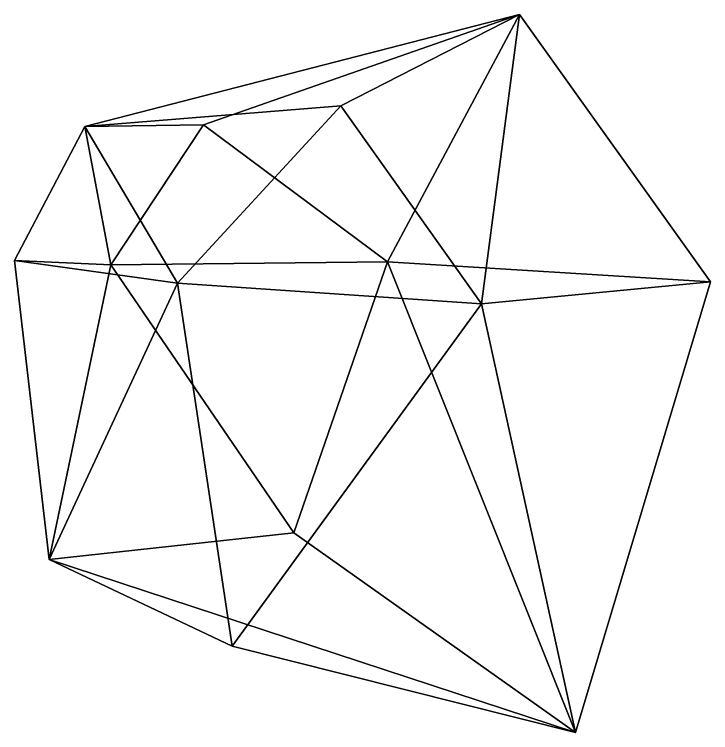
# Model space of a CAD drawing. Extents: x 373697 to 374058, y 6959904 to 6960301.
# Drawn here: x 373736.865 to 373740.334, y 6959979.572 to 6959983.152 of the extents above; entities that cross this region are included whole.
import ezdxf

# ---------------------------------------------------------------- set-up
doc = ezdxf.new("R2010")
doc.units = 0
doc.layers.add('Bht_Fk', color=7, linetype='CONTINUOUS')

msp = doc.modelspace()

# ---------------------------------------------------------------- linework, layer by layer
at = {"layer": 'Bht_Fk'}
for points in [[(373739.3815, 6959983.1522, 207.5478), (373737.8068, 6959982.6018, 208.2732), (373737.2154, 6959982.5933, 207.8485)], [(373738.4917, 6959982.6957, 206.7795), (373739.3815, 6959983.1522, 207.5478), (373737.2154, 6959982.5933, 207.8485)], [(373737.8068, 6959982.6018, 208.2732), (373739.3815, 6959983.1522, 207.5478), (373738.7245, 6959981.9182, 208.518)], [(373739.1916, 6959981.7091, 206.8627), (373739.3815, 6959983.1522, 207.5478), (373738.4917, 6959982.6957, 206.7795)], [(373739.3815, 6959983.1522, 207.5478), (373740.3338, 6959981.8182, 207.832), (373738.7245, 6959981.9182, 208.518)], [(373740.3338, 6959981.8182, 207.832), (373739.3815, 6959983.1522, 207.5478), (373739.1916, 6959981.7091, 206.8627)], [(373737.6776, 6959981.8121, 206.5228), (373738.4917, 6959982.6957, 206.7795), (373737.2154, 6959982.5933, 207.8485)], [(373737.6776, 6959981.8121, 206.5228), (373739.1916, 6959981.7091, 206.8627), (373738.4917, 6959982.6957, 206.7795)], [(373736.8651, 6959981.9249, 207.7581), (373737.2154, 6959982.5933, 207.8485), (373737.3461, 6959981.9034, 208.1769)], [(373736.8651, 6959981.9249, 207.7581), (373737.6776, 6959981.8121, 206.5228), (373737.2154, 6959982.5933, 207.8485)], [(373737.3461, 6959981.9034, 208.1769), (373737.2154, 6959982.5933, 207.8485), (373737.8068, 6959982.6018, 208.2732)], [(373738.7245, 6959981.9182, 208.518), (373737.3461, 6959981.9034, 208.1769), (373737.8068, 6959982.6018, 208.2732)], [(373737.0384, 6959980.4344, 207.4414), (373736.8651, 6959981.9249, 207.7581), (373737.3461, 6959981.9034, 208.1769)], [(373737.6776, 6959981.8121, 206.5228), (373736.8651, 6959981.9249, 207.7581), (373737.0384, 6959980.4344, 207.4414)], [(373738.2566, 6959980.5676, 208.348), (373737.0384, 6959980.4344, 207.4414), (373737.3461, 6959981.9034, 208.1769)], [(373738.2566, 6959980.5676, 208.348), (373737.3461, 6959981.9034, 208.1769), (373738.7245, 6959981.9182, 208.518)], [(373739.6612, 6959979.5716, 207.8924), (373738.2566, 6959980.5676, 208.348), (373738.7245, 6959981.9182, 208.518)], [(373740.3338, 6959981.8182, 207.832), (373739.6612, 6959979.5716, 207.8924), (373738.7245, 6959981.9182, 208.518)], [(373737.95, 6959980.0026, 206.5528), (373737.6776, 6959981.8121, 206.5228), (373737.0384, 6959980.4344, 207.4414)], [(373737.95, 6959980.0026, 206.5528), (373739.1916, 6959981.7091, 206.8627), (373737.6776, 6959981.8121, 206.5228)], [(373739.6612, 6959979.5716, 207.8924), (373740.3338, 6959981.8182, 207.832), (373739.1916, 6959981.7091, 206.8627)], [(373739.6612, 6959979.5716, 207.8924), (373739.1916, 6959981.7091, 206.8627), (373737.95, 6959980.0026, 206.5528)], [(373738.2566, 6959980.5676, 208.348), (373739.6612, 6959979.5716, 207.8924), (373737.0384, 6959980.4344, 207.4414)], [(373739.6612, 6959979.5716, 207.8924), (373737.95, 6959980.0026, 206.5528), (373737.0384, 6959980.4344, 207.4414)]]:
    msp.add_3dface(points, dxfattribs=at)

doc.saveas('drawing.dxf')
